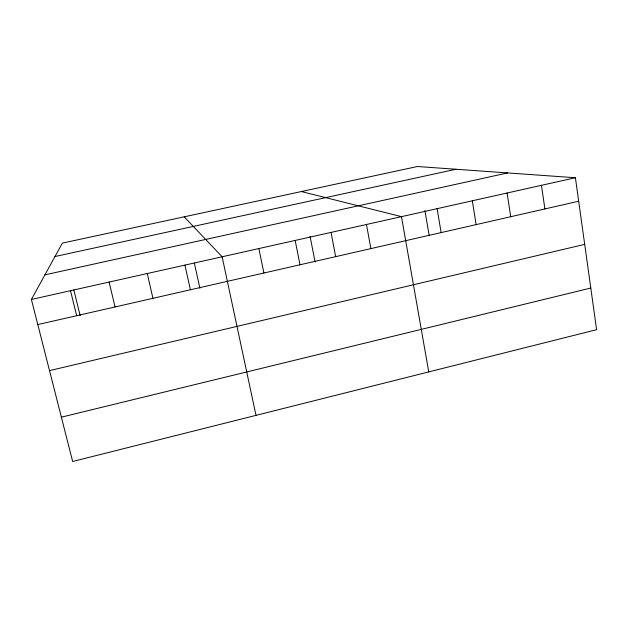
<?xml version="1.0" encoding="UTF-8"?>
<svg xmlns="http://www.w3.org/2000/svg" width="628" height="628" viewBox="0 0 628 628"><rect width="100%" height="100%" fill="white"/><g stroke="black" fill="none" stroke-linecap="round" stroke-linejoin="round"><path stroke-width="0.94" d="M31.4 299.454L62.353 243.114L417.385 166.514L575.397 177.732L596.6 329.684L72.652 461.486L31.4 299.454L575.397 177.732M61.371 417.165L590.791 288.032M49.518 370.622L584.692 244.363M37.798 324.574L578.671 201.227M44.926 274.844L507.628 172.92M54.981 256.538L455.967 169.254M301.354 191.548L401.473 216.644L428.751 371.902M184.208 216.825L222.124 256.774L256.004 415.359M73.861 290.018L80.141 315.609M70.509 290.701L76.663 315.703M109.123 282.058L115.042 306.951M147.258 273.525L152.949 298.308M184.922 265.102L190.394 289.775M194.358 263.054L199.9 288.283M258.869 248.555L263.901 273.007M295.168 240.43L299.996 264.781M310.051 236.207L315.083 262.009M331.034 232.407L335.65 256.648M366.462 224.479L370.881 248.609M424.905 210.521L429.207 235.72M437.104 208.677L441.131 232.596M472.311 200.795L476.142 224.612M507.086 193.016L510.729 216.723M541.446 185.323L544.9 208.928"/></g></svg>
